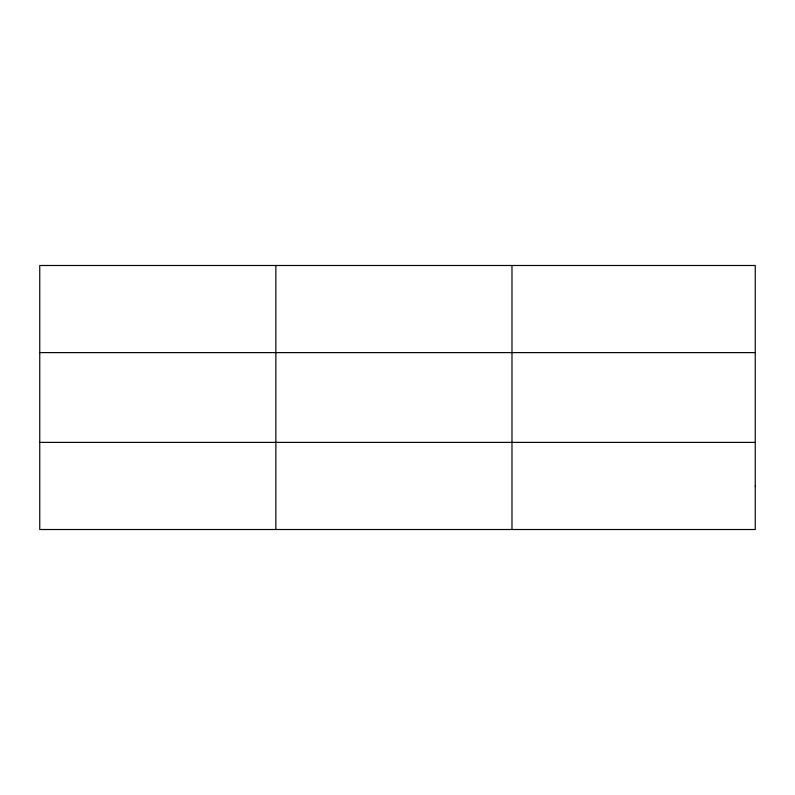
<?xml version="1.0" encoding="UTF-8"?>
<svg xmlns="http://www.w3.org/2000/svg" width="795" height="795" viewBox="0 0 795 795"><rect width="100%" height="100%" fill="white"/><g stroke="black" fill="none" stroke-linecap="round" stroke-linejoin="round"><path stroke-width="1.19" d="M275.865 529.51L275.865 265.49M511.98 529.51L511.98 265.49M39.75 352.612L755.25 352.612M39.75 442.388L755.25 442.388M755.25 485.944L755.25 529.51L39.75 529.51L39.75 265.49L755.25 265.49L755.25 485.944"/></g></svg>
